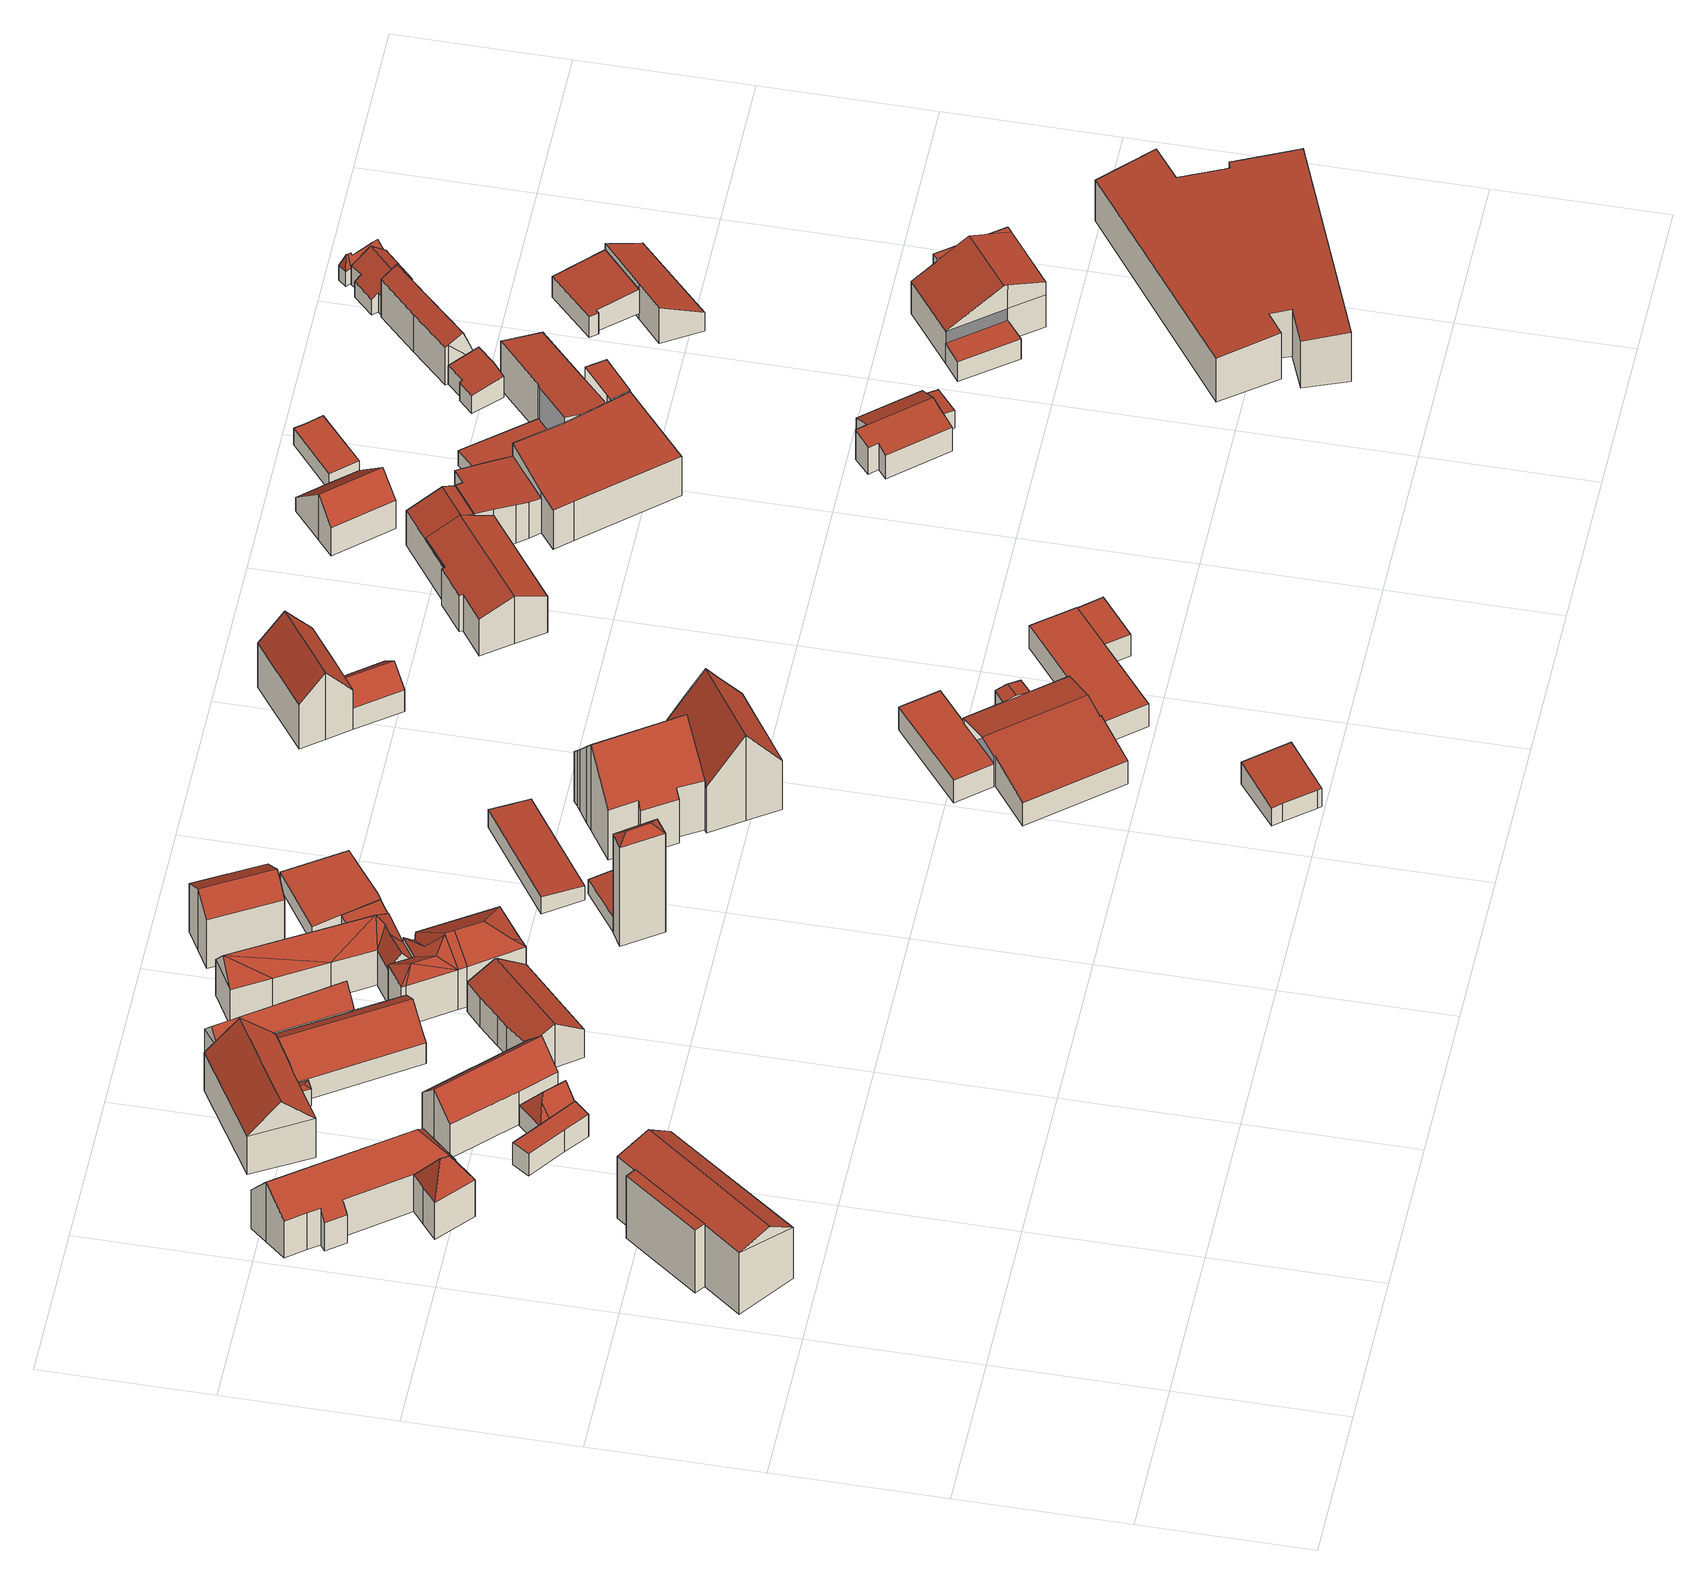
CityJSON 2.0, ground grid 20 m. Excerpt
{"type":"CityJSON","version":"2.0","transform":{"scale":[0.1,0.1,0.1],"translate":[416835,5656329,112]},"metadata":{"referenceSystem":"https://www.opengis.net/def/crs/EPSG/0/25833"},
"CityObjects":{
"building1":{"type":"Building","attributes":{"Gemeindeschluessel":14612000,"Geometrietyp2DReferenz":"3000","function":"31001_9998","roofType":"9999"},"children":["building1-1","building1-2"]},
"building1-1":{"type":"BuildingPart","attributes":{"Dachtyp_tdc":"tdcPolyFlatRoof","Dachneigung":3.14,"QualitaetDacherkennung":64,"Geometrietyp2DReferenz":"3000","measuredHeight":9.83,"roofType":"2100"},"parents":["building1"],"geometry":[{"type":"MultiSurface","lod":"2","boundaries":[[[0,1,2,3,4]],[[1,5,6,2]],[[5,7,8,9,6]],[[7,5,1,0]],[[3,2,6,9]]],"semantics":{"surfaces":[{"type":"WallSurface"},{"type":"RoofSurface"},{"type":"GroundSurface"}],"values":[0,0,0,1,2]}}]},
"building1-2":{"type":"BuildingPart","attributes":{"Dachtyp_tdc":"tdcGableRoof","Dachneigung":11.55,"QualitaetDacherkennung":44,"Geometrietyp2DReferenz":"3000","measuredHeight":10.54,"roofType":"3100"},"parents":["building1"],"geometry":[{"type":"MultiSurface","lod":"2","boundaries":[[[10,11,12,13]],[[11,4,3,12]],[[8,14,15,9]],[[14,16,17,15]],[[16,10,13,17]],[[16,18,19,10]],[[8,4,11,19,18,14]],[[14,18,16]],[[10,19,11]],[[13,12,3,9,15,17]]],"semantics":{"surfaces":[{"type":"WallSurface"},{"type":"RoofSurface"},{"type":"GroundSurface"}],"values":[0,0,0,0,0,1,1,0,0,2]}}]},
"building2":{"type":"Building","attributes":{"Gemeindeschluessel":14612000,"Geometrietyp2DReferenz":"3000","function":"31001_9998","roofType":"9999"},"children":["building2-1","building2-2"]},
"building2-1":{"type":"BuildingPart","attributes":{"Dachtyp_tdc":"tdcFreeFormRoof","Dachneigung":59.84,"QualitaetDacherkennung":27,"Geometrietyp2DReferenz":"3000","measuredHeight":9.29,"roofType":"5000"},"parents":["building2"],"geometry":[{"type":"MultiSurface","lod":"2","boundaries":[[[20,21,22,23]],[[21,24,25,22]],[[24,26,27,25]],[[26,28,29,27]],[[30,31,32,33]],[[31,20,23,32]],[[28,26,24,34]],[[24,21,35,34]],[[21,20,31,30,35]],[[30,28,34,35]],[[23,22,25,27,29,33,32]]],"semantics":{"surfaces":[{"type":"WallSurface"},{"type":"RoofSurface"},{"type":"GroundSurface"}],"values":[0,0,0,0,0,0,1,1,1,1,2]}}]},
"building2-2":{"type":"BuildingPart","attributes":{"Dachtyp_tdc":"tdcHipAndGableRoof","Dachneigung":51.79,"QualitaetDacherkennung":74,"Geometrietyp2DReferenz":"3000","measuredHeight":9.38,"roofType":"5000"},"parents":["building2"],"geometry":[{"type":"MultiSurface","lod":"2","boundaries":[[[36,37,38,39]],[[37,40,41,38]],[[40,42,43,41]],[[42,44,45,43]],[[44,46,47,45]],[[46,48,49,47]],[[48,50,51,49]],[[50,52,32,51]],[[52,53,30,33,32]],[[54,55,56,29,28]],[[55,36,39,56]],[[53,52,50,57]],[[50,48,46,57]],[[46,44,42,40,37,36,55,54,53,57]],[[39,38,41,43,45,47,49,51,32,33,29,56]]],"semantics":{"surfaces":[{"type":"WallSurface"},{"type":"RoofSurface"},{"type":"GroundSurface"}],"values":[0,0,0,0,0,0,0,0,0,0,0,1,1,1,2]}}]},
"building3":{"type":"Building","attributes":{"Dachtyp_tdc":"tdcPolyFlatRoof","Gemeindeschluessel":14612000,"Dachneigung":0,"QualitaetDacherkennung":42,"Geometrietyp2DReferenz":"3000","measuredHeight":3.41,"function":"31001_9998","roofType":"1000"},"geometry":[{"type":"Solid","lod":"2","boundaries":[[[[58,59,60,61]],[[59,62,63,60]],[[62,64,65,63]],[[64,66,67,65]],[[66,68,69,67]],[[68,70,71,69]],[[70,58,61,71]],[[70,68,66,64,62,59,58]],[[61,60,63,65,67,69,71]]]],"semantics":{"surfaces":[{"type":"WallSurface"},{"type":"RoofSurface"},{"type":"GroundSurface"}],"values":[[0,0,0,0,0,0,0,1,2]]}}]},
"building4":{"type":"Building","attributes":{"Dachtyp_tdc":"tdcFreeFormRoof","Gemeindeschluessel":14612000,"Dachneigung":54.43,"QualitaetDacherkennung":16,"Geometrietyp2DReferenz":"3000","measuredHeight":5.57,"function":"31001_9998","roofType":"5000"},"geometry":[{"type":"Solid","lod":"2","boundaries":[[[[72,73,63,65]],[[73,74,75,63]],[[74,76,77,75]],[[76,78,67,77]],[[78,72,65,67]],[[79,78,76]],[[80,79,76,74]],[[81,80,74,73]],[[81,73,72]],[[79,80,81,72,78]],[[65,63,75,77,67]]]],"semantics":{"surfaces":[{"type":"WallSurface"},{"type":"RoofSurface"},{"type":"GroundSurface"}],"values":[[0,0,0,0,0,0,1,1,1,1,2]]}}]},
"building5":{"type":"Building","attributes":{"Dachtyp_tdc":"tdcGableRoof","Gemeindeschluessel":14612000,"Dachneigung":47.95,"QualitaetDacherkennung":57,"Geometrietyp2DReferenz":"3000","measuredHeight":8.41,"function":"31001_9998","roofType":"3100"},"geometry":[{"type":"Solid","lod":"2","boundaries":[[[[82,83,84,85]],[[83,86,87,84]],[[88,89,90,91,86]],[[86,83,82,88]],[[87,92,93,94,95,85,84]],[[89,88,95,94]],[[88,82,85,95]],[[86,91,92,87]],[[91,90,93,92]],[[90,89,94,93]]]],"semantics":{"surfaces":[{"type":"WallSurface"},{"type":"RoofSurface"},{"type":"GroundSurface"}],"values":[[0,0,1,1,2,0,0,0,0,0]]}}]},
"building6":{"type":"Building","attributes":{"Dachtyp_tdc":"tdcFreeFormRoof","Gemeindeschluessel":14612000,"Dachneigung":44.85,"QualitaetDacherkennung":66,"Geometrietyp2DReferenz":"3000","measuredHeight":9.89,"function":"31001_9998","roofType":"5000"},"geometry":[{"type":"Solid","lod":"2","boundaries":[[[[96,97,98,99]],[[97,100,101,98]],[[100,102,103,101]],[[102,104,105,103]],[[104,106,107,105]],[[106,108,109,107]],[[108,96,99,109]],[[110,111,97,96]],[[102,100,111,110,108,106,104]],[[96,108,110]],[[100,97,111]],[[99,98,101,103,105,107,109]]]],"semantics":{"surfaces":[{"type":"WallSurface"},{"type":"RoofSurface"},{"type":"GroundSurface"}],"values":[[0,0,0,0,0,0,0,1,1,0,0,2]]}}]},
"building7":{"type":"Building","attributes":{"Dachtyp_tdc":"tdcFreeFormRoof","Gemeindeschluessel":14612000,"Dachneigung":13.18,"QualitaetDacherkennung":38,"Geometrietyp2DReferenz":"3000","measuredHeight":2.87,"function":"31001_9998","roofType":"5000"},"geometry":[{"type":"Solid","lod":"2","boundaries":[[[[112,113,107,114]],[[113,115,105,107]],[[115,116,117,105]],[[116,112,114,117]],[[118,119,116,115]],[[118,115,113]],[[119,118,113,112]],[[119,112,116]],[[114,107,105,117]]]],"semantics":{"surfaces":[{"type":"WallSurface"},{"type":"RoofSurface"},{"type":"GroundSurface"}],"values":[[0,0,0,0,1,1,1,1,2]]}}]},
"building8":{"type":"Building","attributes":{"Dachtyp_tdc":"tdcFreeFormRoof","Gemeindeschluessel":14612000,"Dachneigung":37.21,"QualitaetDacherkennung":74,"Geometrietyp2DReferenz":"3000","measuredHeight":6.18,"function":"31001_9998","roofType":"5000"},"geometry":[{"type":"Solid","lod":"2","boundaries":[[[[120,121,122,123]],[[121,124,125,122]],[[124,126,127,125]],[[126,128,129,127]],[[128,130,131,129]],[[130,132,133,131]],[[132,134,135,133]],[[134,136,137,135]],[[136,138,139,137]],[[138,140,141,139]],[[140,120,123,141]],[[136,142,143,120,140,138]],[[142,134,132,130,128,126,124,121,143]],[[136,134,142]],[[121,120,143]],[[123,122,125,127,129,131,133,135,137,139,141]]]],"semantics":{"surfaces":[{"type":"WallSurface"},{"type":"RoofSurface"},{"type":"GroundSurface"}],"values":[[0,0,0,0,0,0,0,0,0,0,0,1,1,0,0,2]]}}]},
"building9":{"type":"Building","attributes":{"Dachtyp_tdc":"tdcGableRoof","Gemeindeschluessel":14612000,"Dachneigung":36.31,"QualitaetDacherkennung":74,"Geometrietyp2DReferenz":"3000","measuredHeight":6.82,"function":"31001_9998","roofType":"3100"},"geometry":[{"type":"Solid","lod":"2","boundaries":[[[[144,145,146,147]],[[145,148,149,146]],[[148,150,151,149]],[[150,152,153,151]],[[152,154,155,153]],[[154,156,157,155]],[[156,158,159,157]],[[158,160,161,159]],[[160,144,147,161]],[[156,154,152,150]],[[150,148,145,144,160,158,156]],[[147,146,149,151,153,155,157,159,161]]]],"semantics":{"surfaces":[{"type":"WallSurface"},{"type":"RoofSurface"},{"type":"GroundSurface"}],"values":[[0,0,0,0,0,0,0,0,0,1,1,2]]}}]},
"building10":{"type":"Building","attributes":{"Dachtyp_tdc":"tdcFreeFormRoof","Gemeindeschluessel":14612000,"Dachneigung":53.07,"QualitaetDacherkennung":73,"Geometrietyp2DReferenz":"3000","measuredHeight":6.88,"function":"31001_9998","roofType":"5000"},"geometry":[{"type":"Solid","lod":"2","boundaries":[[[[162,163,164,165]],[[163,166,167,164]],[[166,168,169,167]],[[170,163,162,171,172,173]],[[166,170,173,168]],[[172,168,173]],[[166,163,170]],[[169,174,175,165,164,167]],[[168,172,174,169]],[[172,171,175,174]],[[171,162,165,175]]]],"semantics":{"surfaces":[{"type":"WallSurface"},{"type":"RoofSurface"},{"type":"GroundSurface"}],"values":[[0,0,0,1,1,0,0,2,0,0,0]]}}]},
"building11":{"type":"Building","attributes":{"Dachtyp_tdc":"tdcFreeFormRoof","Gemeindeschluessel":14612000,"Dachneigung":35.07,"QualitaetDacherkennung":35,"Geometrietyp2DReferenz":"3000","measuredHeight":8.57,"function":"31001_9998","roofType":"5000"},"geometry":[{"type":"Solid","lod":"2","boundaries":[[[[176,177,178,179]],[[177,180,181,178]],[[180,182,183,181]],[[184,185,186,187]],[[185,188,189,186]],[[188,190,191,189]],[[190,192,193,191]],[[192,194,195,193]],[[194,196,197,195]],[[196,198,199,197]],[[198,176,179,199]],[[200,201,202]],[[200,194,201]],[[203,194,200]],[[203,196,194]],[[196,203,198]],[[204,205,201,194,192]],[[206,207,204,192,190]],[[206,190,188]],[[207,206,188,185]],[[205,204,207,185,184]],[[208,202,201,205,184,182]],[[208,182,180]],[[200,202,208,180,177]],[[203,200,177,176]],[[203,176,198]],[[179,178,181,183,187,186,189,191,193,195,197,199]],[[182,184,187,183]]]],"semantics":{"surfaces":[{"type":"WallSurface"},{"type":"RoofSurface"},{"type":"GroundSurface"}],"values":[[0,0,0,0,0,0,0,0,0,0,0,1,1,1,1,1,1,1,1,1,1,1,1,1,1,1,2,0]]}}]},
"building12":{"type":"Building","attributes":{"Dachtyp_tdc":"tdcFreeFormRoof","Gemeindeschluessel":14612000,"Dachneigung":51.45,"QualitaetDacherkennung":63,"Geometrietyp2DReferenz":"3000","measuredHeight":8.52,"function":"31001_9998","roofType":"5000"},"geometry":[{"type":"Solid","lod":"2","boundaries":[[[[209,210,211]],[[210,209,212]],[[213,214,212,209,215]],[[213,215,216]],[[214,213,216,217]],[[210,212,214,217,218]],[[219,220,221,222,223,224,225,226,227,228]],[[217,216,220,219]],[[216,215,221,220]],[[215,209,222,221]],[[209,211,223,222]],[[211,229,224,223]],[[229,230,225,224]],[[230,231,226,225]],[[231,232,227,226]],[[232,218,228,227]],[[218,217,219,228]],[[233,232,231]],[[210,232,233]],[[232,210,218]],[[233,231,230]],[[229,233,230]],[[211,233,229]],[[211,210,233]]]],"semantics":{"surfaces":[{"type":"RoofSurface"},{"type":"WallSurface"},{"type":"GroundSurface"}],"values":[[0,0,0,1,0,0,2,1,1,1,1,1,1,1,1,1,1,0,0,0,1,0,0,0]]}}]},
"building13":{"type":"Building","attributes":{"Dachtyp_tdc":"tdcFreeFormRoof","Gemeindeschluessel":14612000,"Dachneigung":40.39,"QualitaetDacherkennung":4,"Geometrietyp2DReferenz":"3000","measuredHeight":16.35,"function":"31001_9998","roofType":"5000"},"geometry":[{"type":"Solid","lod":"2","boundaries":[[[[234,235,236,237]],[[235,238,239,236]],[[238,240,241,239]],[[240,234,237,241]],[[242,240,238]],[[243,242,238,235]],[[243,235,234]],[[242,243,234,240]],[[237,236,239,241]]]],"semantics":{"surfaces":[{"type":"WallSurface"},{"type":"RoofSurface"},{"type":"GroundSurface"}],"values":[[0,0,0,0,1,1,1,1,2]]}}]},
"building14":{"type":"Building","attributes":{"Dachtyp_tdc":"tdcGableRoof","Gemeindeschluessel":14612000,"Dachneigung":35.34,"QualitaetDacherkennung":56,"Geometrietyp2DReferenz":"3000","measuredHeight":9.58,"function":"31001_9998","roofType":"3100"},"geometry":[{"type":"Solid","lod":"2","boundaries":[[[[244,245,246,247]],[[245,248,249,246]],[[248,250,251,249]],[[250,252,253,251]],[[252,254,255,253]],[[254,256,257,255]],[[256,244,247,257]],[[252,250,248,245]],[[245,244,256,254,252]],[[247,246,249,251,253,255,257]]]],"semantics":{"surfaces":[{"type":"WallSurface"},{"type":"RoofSurface"},{"type":"GroundSurface"}],"values":[[0,0,0,0,0,0,0,1,1,2]]}}]},
"building15":{"type":"Building","attributes":{"Dachtyp_tdc":"tdcPolyFlatRoof","Gemeindeschluessel":14612000,"Dachneigung":4.28,"QualitaetDacherkennung":55,"Geometrietyp2DReferenz":"3000","measuredHeight":2.58,"function":"31001_9998","roofType":"2100"},"geometry":[{"type":"Solid","lod":"2","boundaries":[[[[258,259,260,261]],[[259,262,263,260]],[[262,264,265,263]],[[264,258,261,265]],[[264,262,259,258]],[[261,260,263,265]]]],"semantics":{"surfaces":[{"type":"WallSurface"},{"type":"RoofSurface"},{"type":"GroundSurface"}],"values":[[0,0,0,0,1,2]]}}]},
"building16":{"type":"Building","attributes":{"Gemeindeschluessel":14612000,"Geometrietyp2DReferenz":"3000","function":"31001_9998","roofType":"9999"},"children":["building16-1","building16-2"]},
"building16-1":{"type":"BuildingPart","attributes":{"Dachtyp_tdc":"tdcPolyFlatRoof","Dachneigung":0,"QualitaetDacherkennung":51,"Geometrietyp2DReferenz":"3000","measuredHeight":2.53,"roofType":"1000"},"parents":["building16"],"geometry":[{"type":"MultiSurface","lod":"2","boundaries":[[[266,267,268,269]],[[267,270,271,268]],[[270,272,273,274,271]],[[275,276,277,278,279]],[[276,266,269,277]],[[276,275,272,270,267,266]],[[269,268,271,274,278,277]]],"semantics":{"surfaces":[{"type":"WallSurface"},{"type":"RoofSurface"},{"type":"GroundSurface"}],"values":[0,0,0,0,0,1,2]}}]},
"building16-2":{"type":"BuildingPart","attributes":{"Dachtyp_tdc":"tdcPolyFlatRoof","Dachneigung":0,"QualitaetDacherkennung":53,"Geometrietyp2DReferenz":"3000","measuredHeight":2.45,"roofType":"1000"},"parents":["building16"],"geometry":[{"type":"MultiSurface","lod":"2","boundaries":[[[273,280,281,274]],[[280,282,283,281]],[[282,284,285,283]],[[284,279,278,285]],[[284,282,280,273,279]],[[278,274,281,283,285]]],"semantics":{"surfaces":[{"type":"WallSurface"},{"type":"RoofSurface"},{"type":"GroundSurface"}],"values":[0,0,0,0,1,2]}}]},
"building17":{"type":"Building","attributes":{"Dachtyp_tdc":"tdcPolyFlatRoof","Gemeindeschluessel":14612000,"Dachneigung":5.69,"QualitaetDacherkennung":77,"Geometrietyp2DReferenz":"3000","measuredHeight":2.73,"function":"31001_9998","roofType":"2100"},"geometry":[{"type":"Solid","lod":"2","boundaries":[[[[286,287,288,289]],[[287,290,291,288]],[[290,292,293,291]],[[292,286,289,293]],[[292,290,287,286]],[[289,288,291,293]]]],"semantics":{"surfaces":[{"type":"WallSurface"},{"type":"RoofSurface"},{"type":"GroundSurface"}],"values":[[0,0,0,0,1,2]]}}]},
"building18":{"type":"Building","attributes":{"Dachtyp_tdc":"tdcPolyFlatRoof","Gemeindeschluessel":14612000,"Dachneigung":4.61,"QualitaetDacherkennung":72,"Geometrietyp2DReferenz":"3000","measuredHeight":3.38,"function":"31001_9998","roofType":"2100"},"geometry":[{"type":"Solid","lod":"2","boundaries":[[[[294,295,296,297]],[[295,298,299,296]],[[298,300,301,299]],[[300,302,303,301]],[[302,304,305,303]],[[304,294,297,305]],[[304,302,300,298,295,294]],[[297,296,299,301,303,305]]]],"semantics":{"surfaces":[{"type":"WallSurface"},{"type":"RoofSurface"},{"type":"GroundSurface"}],"values":[[0,0,0,0,0,0,1,2]]}}]},
"building19":{"type":"Building","attributes":{"name":"Alte Feuerwache Loschwitz","Gemeindeschluessel":14612000,"Geometrietyp2DReferenz":"3000","function":"31001_2090","roofType":"9999"},"children":["building19-1","building19-2"]},
"building19-1":{"type":"BuildingPart","attributes":{"Dachtyp_tdc":"tdcGableRoof","Dachneigung":53.47,"QualitaetDacherkennung":54,"Geometrietyp2DReferenz":"3000","measuredHeight":13.36,"roofType":"3100"},"parents":["building19"],"geometry":[{"type":"MultiSurface","lod":"2","boundaries":[[[306,307,308,309]],[[307,310,311,308]],[[310,312,313,311]],[[312,314,315,313]],[[314,316,317,315]],[[316,318,319,317]],[[318,320,321,319]],[[320,322,323,324,321]],[[320,318,316,314,312]],[[312,310,307,306,325,326,322,320]],[[308,311,313,315,317,319,321,324,327,309]]],"semantics":{"surfaces":[{"type":"WallSurface"},{"type":"RoofSurface"},{"type":"GroundSurface"}],"values":[0,0,0,0,0,0,0,0,1,1,2]}}]},
"building19-2":{"type":"BuildingPart","attributes":{"Dachtyp_tdc":"tdcGableRoof","Dachneigung":50.9,"QualitaetDacherkennung":62,"Geometrietyp2DReferenz":"3000","measuredHeight":13.41,"roofType":"3100"},"parents":["building19"],"geometry":[{"type":"MultiSurface","lod":"2","boundaries":[[[328,329,330,331]],[[329,332,306,309,330]],[[323,333,334,324]],[[333,335,336,334]],[[335,337,338,336]],[[337,339,340,338]],[[339,341,342,340]],[[341,343,344,342]],[[343,345,346,344]],[[345,347,348,346]],[[347,349,350,348]],[[349,328,331,350]],[[345,343,341,339,337,335,333,323,326,351]],[[351,332,329,328,349,347,345]],[[331,330,309,327,324,334,336,338,340,342,344,346,348,350]]],"semantics":{"surfaces":[{"type":"WallSurface"},{"type":"RoofSurface"},{"type":"GroundSurface"}],"values":[0,0,0,0,0,0,0,0,0,0,0,0,1,1,2]}}]},
"building20":{"type":"Building","attributes":{"Gemeindeschluessel":14612000,"Geometrietyp2DReferenz":"3000","function":"31001_9998","roofType":"9999"},"children":["building20-1","building20-2","building20-3","building20-4","building20-5"]},
"building20-1":{"type":"BuildingPart","attributes":{"Dachtyp_tdc":"tdcGableRoof","Dachneigung":10.47,"QualitaetDacherkennung":70,"Geometrietyp2DReferenz":"3000","measuredHeight":4.5,"roofType":"3100"},"parents":["building20"],"geometry":[{"type":"MultiSurface","lod":"2","boundaries":[[[352,353,354,355]],[[353,356,357,354]],[[356,358,359,357]],[[356,353,360]],[[352,358,361]],[[353,352,361,360]],[[358,356,360,361]],[[355,354,357,359]]],"semantics":{"surfaces":[{"type":"WallSurface"},{"type":"RoofSurface"},{"type":"GroundSurface"}],"values":[0,0,0,0,0,1,1,2]}}]},
"building20-2":{"type":"BuildingPart","attributes":{"Dachtyp_tdc":"tdcPolyFlatRoof","Dachneigung":0,"QualitaetDacherkennung":49,"Geometrietyp2DReferenz":"3000","measuredHeight":3.49,"roofType":"1000"},"parents":["building20"],"geometry":[{"type":"MultiSurface","lod":"2","boundaries":[[[362,363,364,365,366]],[[363,367,368,364]],[[367,369,370,368]],[[371,372,373,374]],[[372,375,376,373]],[[375,377,378,379,376]],[[377,375,372,371,380,369,367,363,362]],[[365,364,368,370,381,374,373,376,379]]],"semantics":{"surfaces":[{"type":"WallSurface"},{"type":"RoofSurface"},{"type":"GroundSurface"}],"values":[0,0,0,0,0,0,1,2]}}]},
"building20-3":{"type":"BuildingPart","attributes":{"Dachtyp_tdc":"tdcGableRoof","Dachneigung":10.06,"QualitaetDacherkennung":64,"Geometrietyp2DReferenz":"3000","measuredHeight":5.19,"roofType":"3100"},"parents":["building20"],"geometry":[{"type":"MultiSurface","lod":"2","boundaries":[[[382,383,384,385]],[[383,386,387,384]],[[386,388,389,390,387]],[[391,392,393,394,395]],[[392,396,352,355,393]],[[397,398,374,359,358]],[[398,371,374]],[[399,400,368,370,369]],[[400,382,385,368]],[[401,398,397,396,392,391,402]],[[402,388,386,383,382,400,399,401]],[[385,384,387,390,403,394,393,355,359,374,381,370,368]]],"semantics":{"surfaces":[{"type":"WallSurface"},{"type":"RoofSurface"},{"type":"GroundSurface"}],"values":[0,0,0,0,0,0,0,0,0,1,1,2]}}]},
"building20-4":{"type":"BuildingPart","attributes":{"Dachtyp_tdc":"tdcPolyFlatRoof","Dachneigung":0,"QualitaetDacherkennung":76,"Geometrietyp2DReferenz":"3000","measuredHeight":3.5,"roofType":"1000"},"parents":["building20"],"geometry":[{"type":"MultiSurface","lod":"2","boundaries":[[[404,405,393,406]],[[405,395,394,393]],[[389,407,408,390]],[[407,409,410,408]],[[409,404,406,410]],[[409,407,389,411,395,405,404]],[[406,393,394,403,390,408,410]]],"semantics":{"surfaces":[{"type":"WallSurface"},{"type":"RoofSurface"},{"type":"GroundSurface"}],"values":[0,0,0,0,0,1,2]}}]},
"building20-5":{"type":"BuildingPart","attributes":{"Dachtyp_tdc":"tdcPolyFlatRoof","Dachneigung":0,"QualitaetDacherkennung":66,"Geometrietyp2DReferenz":"3000","measuredHeight":3.36,"roofType":"1000"},"parents":["building20"],"geometry":[{"type":"MultiSurface","lod":"2","boundaries":[[[378,412,413,379]],[[412,414,415,413]],[[414,366,365,415]],[[366,414,412,378]],[[379,413,415,365]]],"semantics":{"surfaces":[{"type":"WallSurface"},{"type":"RoofSurface"},{"type":"GroundSurface"}],"values":[0,0,0,1,2]}}]},
"building21":{"type":"Building","attributes":{"Gemeindeschluessel":14612000,"Geometrietyp2DReferenz":"3000","function":"31001_9998","roofType":"9999"},"children":["building21-1","building21-2"]},
"building21-1":{"type":"BuildingPart","attributes":{"Dachtyp_tdc":"tdcGableRoof","Dachneigung":51.51,"QualitaetDacherkennung":64,"Geometrietyp2DReferenz":"3000","measuredHeight":10.35,"roofType":"3100"},"parents":["building21"],"geometry":[{"type":"MultiSurface","lod":"2","boundaries":[[[416,417,418,419,420]],[[417,421,422,418]],[[421,423,424,422]],[[423,425,426,424]],[[425,427,428,426]],[[427,429,430,428]],[[429,431,432,430]],[[431,433,432]],[[427,425,423,421,417]],[[417,416,431,429,427]],[[419,418,422,424,426,428,430,432]]],"semantics":{"surfaces":[{"type":"WallSurface"},{"type":"RoofSurface"},{"type":"GroundSurface"}],"values":[0,0,0,0,0,0,0,0,1,1,2]}}]},
"building21-2":{"type":"BuildingPart","attributes":{"Dachtyp_tdc":"tdcGableRoof","Dachneigung":43.66,"QualitaetDacherkennung":71,"Geometrietyp2DReferenz":"3000","measuredHeight":5.63,"roofType":"3100"},"parents":["building21"],"geometry":[{"type":"MultiSurface","lod":"2","boundaries":[[[433,434,435,432]],[[434,436,437,435]],[[436,420,419,437]],[[433,438,439,434]],[[436,439,438,420]],[[434,439,436]],[[435,437,419,432]]],"semantics":{"surfaces":[{"type":"WallSurface"},{"type":"RoofSurface"},{"type":"GroundSurface"}],"values":[0,0,0,1,1,0,2]}}]},
"building22":{"type":"Building","attributes":{"Gemeindeschluessel":14612000,"Geometrietyp2DReferenz":"3000","function":"31001_9998","roofType":"9999"},"children":["building22-1","building22-2"]},
"building22-1":{"type":"BuildingPart","attributes":{"Dachtyp_tdc":"tdcGableRoof","Dachneigung":25.78,"QualitaetDacherkennung":68,"Geometrietyp2DReferenz":"3000","measuredHeight":7.38,"roofType":"3100"},"parents":["building22"],"geometry":[{"type":"MultiSurface","lod":"2","boundaries":[[[440,441,442,443]],[[441,444,445,442]],[[444,446,447,445]],[[446,448,449,450,447]],[[451,440,443,452]],[[453,448,446,444]],[[444,441,440,451,454,455,453]],[[443,442,445,447,450,456,457,458,452]]],"semantics":{"surfaces":[{"type":"WallSurface"},{"type":"RoofSurface"},{"type":"GroundSurface"}],"values":[0,0,0,0,0,1,1,2]}}]},
"building22-2":{"type":"BuildingPart","attributes":{"Dachtyp_tdc":"tdcGableRoof","Dachneigung":21.92,"QualitaetDacherkennung":65,"Geometrietyp2DReferenz":"3000","measuredHeight":7.38,"roofType":"3100"},"parents":["building22"],"geometry":[{"type":"MultiSurface","lod":"2","boundaries":[[[459,460,461,462]],[[460,463,443,461]],[[463,464,451,452,443]],[[449,465,466,450]],[[465,467,468,466]],[[467,469,470,468]],[[469,471,472,470]],[[471,473,474,472]],[[473,459,462,474]],[[469,467,465,449,453,455]],[[455,475,464,463,460,459,473,471,469]],[[462,461,443,452,458,457,456,450,466,468,470,472,474]]],"semantics":{"surfaces":[{"type":"WallSurface"},{"type":"RoofSurface"},{"type":"GroundSurface"}],"values":[0,0,0,0,0,0,0,0,0,1,1,2]}}]},
"building23":{"type":"Building","attributes":{"Dachtyp_tdc":"tdcPolyFlatRoof","Gemeindeschluessel":14612000,"Dachneigung":9.91,"QualitaetDacherkennung":67,"Geometrietyp2DReferenz":"3000","measuredHeight":6.72,"function":"31001_9998","roofType":"2100"},"geometry":[{"type":"Solid","lod":"2","boundaries":[[[[476,477,478,479]],[[477,480,481,478]],[[480,482,483,481]],[[482,484,485,483]],[[484,486,487,485]],[[486,488,489,487]],[[488,490,491,489]],[[490,492,493,491]],[[492,494,495,493]],[[494,476,479,495]],[[494,492,490,488,486,484,482,480,477,476]],[[479,478,481,483,485,487,489,491,493,495]]]],"semantics":{"surfaces":[{"type":"WallSurface"},{"type":"RoofSurface"},{"type":"GroundSurface"}],"values":[[0,0,0,0,0,0,0,0,0,0,1,2]]}}]},
"building24":{"type":"Building","attributes":{"Dachtyp_tdc":"tdcFreeFormRoof","Gemeindeschluessel":14612000,"Dachneigung":45.28,"QualitaetDacherkennung":67,"Geometrietyp2DReferenz":"3000","measuredHeight":7.16,"function":"31001_9998","roofType":"5000"},"geometry":[{"type":"Solid","lod":"2","boundaries":[[[[496,497,498,499]],[[497,500,501,498]],[[500,502,503,501]],[[502,504,505,503]],[[504,506,507,505]],[[506,508,509,507]],[[508,496,499,509]],[[508,510,511,496]],[[506,504,502,500,497,511,510]],[[508,506,510]],[[497,496,511]],[[499,498,501,503,505,507,509]]]],"semantics":{"surfaces":[{"type":"WallSurface"},{"type":"RoofSurface"},{"type":"GroundSurface"}],"values":[[0,0,0,0,0,0,0,1,1,0,0,2]]}}]},
"building25":{"type":"Building","attributes":{"Dachtyp_tdc":"tdcPolyFlatRoof","Gemeindeschluessel":14612000,"Dachneigung":7.04,"QualitaetDacherkennung":84,"Geometrietyp2DReferenz":"3000","measuredHeight":7.32,"function":"31001_9998","roofType":"2100"},"geometry":[{"type":"Solid","lod":"2","boundaries":[[[[512,513,514,515]],[[513,516,517,514]],[[516,518,519,517]],[[518,520,521,519]],[[520,522,523,521]],[[522,524,525,523]],[[524,512,515,525]],[[524,522,520,518,516,513,512]],[[515,514,517,519,521,523,525]]]],"semantics":{"surfaces":[{"type":"WallSurface"},{"type":"RoofSurface"},{"type":"GroundSurface"}],"values":[[0,0,0,0,0,0,0,1,2]]}}]},
"building26":{"type":"Building","attributes":{"Dachtyp_tdc":"tdcGableRoof","Gemeindeschluessel":14612000,"Dachneigung":12.66,"QualitaetDacherkennung":64,"Geometrietyp2DReferenz":"3000","measuredHeight":4.67,"function":"31001_9998","roofType":"3100"},"geometry":[{"type":"Solid","lod":"2","boundaries":[[[[526,527,528,529]],[[527,530,531,528]],[[530,532,533,531]],[[532,534,535,533]],[[534,536,537,535]],[[536,538,539,537]],[[538,540,541,539]],[[540,542,543,541]],[[542,544,545,543]],[[544,546,547,545]],[[546,526,529,547]],[[542,540,538,536,534,532]],[[532,530,527,526,546,544,542]],[[529,528,531,533,535,537,539,541,543,545,547]]]],"semantics":{"surfaces":[{"type":"WallSurface"},{"type":"RoofSurface"},{"type":"GroundSurface"}],"values":[[0,0,0,0,0,0,0,0,0,0,0,1,1,2]]}}]},
"building27":{"type":"Building","attributes":{"Dachtyp_tdc":"tdcPolyFlatRoof","Gemeindeschluessel":14612000,"Dachneigung":0,"QualitaetDacherkennung":59,"Geometrietyp2DReferenz":"3000","measuredHeight":2.63,"function":"31001_9998","roofType":"1000"},"geometry":[{"type":"Solid","lod":"2","boundaries":[[[[548,549,550,551]],[[549,552,553,550]],[[552,554,555,553]],[[554,556,557,555]],[[556,548,551,557]],[[556,554,552,549,548]],[[551,550,553,555,557]]]],"semantics":{"surfaces":[{"type":"WallSurface"},{"type":"RoofSurface"},{"type":"GroundSurface"}],"values":[[0,0,0,0,0,1,2]]}}]},
"building28":{"type":"Building","attributes":{"Dachtyp_tdc":"tdcPolyFlatRoof","Gemeindeschluessel":14612000,"Dachneigung":9.83,"QualitaetDacherkennung":60,"Geometrietyp2DReferenz":"3000","measuredHeight":3.09,"function":"31001_9998","roofType":"2100"},"geometry":[{"type":"Solid","lod":"2","boundaries":[[[[558,559,560,541]],[[559,561,562,560]],[[561,563,545,562]],[[563,558,541,545]],[[563,561,559,558]],[[541,560,562,545]]]],"semantics":{"surfaces":[{"type":"WallSurface"},{"type":"RoofSurface"},{"type":"GroundSurface"}],"values":[[0,0,0,0,1,2]]}}]},
"building29":{"type":"Building","attributes":{"Gemeindeschluessel":14612000,"Geometrietyp2DReferenz":"3000","function":"31001_9998","roofType":"9999"},"children":["building29-1","building29-2","building29-3"]},
"building29-1":{"type":"BuildingPart","attributes":{"Dachtyp_tdc":"tdcPolyFlatRoof","Dachneigung":3.25,"QualitaetDacherkennung":66,"Geometrietyp2DReferenz":"3000","measuredHeight":2.47,"roofType":"2100"},"parents":["building29"],"geometry":[{"type":"MultiSurface","lod":"2","boundaries":[[[564,565,566,567]],[[565,568,569,566]],[[568,570,571,569]],[[570,572,573,571]],[[572,570,568,565,564]],[[567,566,569,571,573]]],"semantics":{"surfaces":[{"type":"WallSurface"},{"type":"RoofSurface"},{"type":"GroundSurface"}],"values":[0,0,0,0,1,2]}}]},
"building29-2":{"type":"BuildingPart","attributes":{"Dachtyp_tdc":"tdcPolyFlatRoof","Dachneigung":7.07,"QualitaetDacherkennung":37,"Geometrietyp2DReferenz":"3000","measuredHeight":7.63,"roofType":"2100"},"parents":["building29"],"geometry":[{"type":"MultiSurface","lod":"2","boundaries":[[[574,575,576,577,578]],[[575,579,580,576]],[[579,581,582,583,580]],[[579,575,574,581]],[[583,577,576,580]]],"semantics":{"surfaces":[{"type":"WallSurface"},{"type":"RoofSurface"},{"type":"GroundSurface"}],"values":[0,0,0,1,2]}}]},
"building29-3":{"type":"BuildingPart","attributes":{"Dachtyp_tdc":"tdcPolyFlatRoof","Dachneigung":18.74,"QualitaetDacherkennung":51,"Geometrietyp2DReferenz":"3000","measuredHeight":7.64,"roofType":"2100"},"parents":["building29"],"geometry":[{"type":"MultiSurface","lod":"2","boundaries":[[[584,585,586,573,572]],[[585,587,588,586]],[[587,589,590,588]],[[589,578,577,590]],[[582,591,564,567,583]],[[582,578,589,587,585,584,591]],[[567,573,586,588,590,577,583]]],"semantics":{"surfaces":[{"type":"WallSurface"},{"type":"RoofSurface"},{"type":"GroundSurface"}],"values":[0,0,0,0,0,1,2]}}]},
"building30":{"type":"Building","attributes":{"Dachtyp_tdc":"tdcPolyFlatRoof","Gemeindeschluessel":14612000,"Dachneigung":6.88,"QualitaetDacherkennung":71,"Geometrietyp2DReferenz":"3000","measuredHeight":3.4,"function":"31001_9998","roofType":"2100"},"geometry":[{"type":"Solid","lod":"2","boundaries":[[[[592,593,594,595]],[[593,596,597,594]],[[596,598,599,597]],[[598,600,601,599]],[[600,602,603,601]],[[602,604,605,603]],[[604,592,595,605]],[[604,602,600,598,596,593,592]],[[595,594,597,599,601,603,605]]]],"semantics":{"surfaces":[{"type":"WallSurface"},{"type":"RoofSurface"},{"type":"GroundSurface"}],"values":[[0,0,0,0,0,0,0,1,2]]}}]},
"building31":{"type":"Building","attributes":{"Gemeindeschluessel":14612000,"Geometrietyp2DReferenz":"3000","function":"31001_9998","roofType":"9999"},"children":["building31-1","building31-2","building31-3"]},
"building31-1":{"type":"BuildingPart","attributes":{"Dachtyp_tdc":"tdcPolyFlatRoof","Dachneigung":0,"QualitaetDacherkennung":59,"Geometrietyp2DReferenz":"3000","measuredHeight":3.13,"roofType":"1000"},"parents":["building31"],"geometry":[{"type":"MultiSurface","lod":"2","boundaries":[[[606,607,608,609]],[[610,611,612,613]],[[611,606,609,612]],[[611,610,607,606]],[[609,608,613,612]]],"semantics":{"surfaces":[{"type":"WallSurface"},{"type":"RoofSurface"},{"type":"GroundSurface"}],"values":[0,0,0,1,2]}}]},
"building31-2":{"type":"BuildingPart","attributes":{"Dachtyp_tdc":"tdcGableRoof","Dachneigung":28.73,"QualitaetDacherkennung":43,"Geometrietyp2DReferenz":"3000","measuredHeight":8.81,"roofType":"3100"},"parents":["building31"],"geometry":[{"type":"MultiSurface","lod":"2","boundaries":[[[614,615,616,617]],[[618,619,620,621]],[[619,622,610,613,620]],[[623,614,617,608,607]],[[623,624,625,626,627,614]],[[628,629,625,624,630,631]],[[618,628,631,619]],[[619,631,630,622]],[[622,630,624,623]],[[614,627,615]],[[617,616,621,620,613,608]]],"semantics":{"surfaces":[{"type":"WallSurface"},{"type":"RoofSurface"},{"type":"GroundSurface"}],"values":[0,0,0,0,1,1,0,0,0,0,2]}}]},
"building31-3":{"type":"BuildingPart","attributes":{"Dachtyp_tdc":"tdcPolyFlatRoof","Dachneigung":0,"QualitaetDacherkennung":42,"Geometrietyp2DReferenz":"3000","measuredHeight":7.1,"roofType":"1000"},"parents":["building31"],"geometry":[{"type":"MultiSurface","lod":"2","boundaries":[[[632,633,634,616,615,627]],[[633,635,636,634]],[[635,637,628,618,621,636]],[[637,635,633,632,626,629]],[[616,634,636,621]]],"semantics":{"surfaces":[{"type":"WallSurface"},{"type":"RoofSurface"},{"type":"GroundSurface"}],"values":[0,0,0,1,2]}}]},
"building32":{"type":"Building","attributes":{"Dachtyp_tdc":"tdcPolyFlatRoof","Gemeindeschluessel":14612000,"Dachneigung":3.13,"QualitaetDacherkennung":55,"Geometrietyp2DReferenz":"3000","measuredHeight":7.62,"function":"31001_9998","roofType":"2100"},"geometry":[{"type":"Solid","lod":"2","boundaries":[[[[638,639,640,641]],[[639,642,643,640]],[[642,644,645,643]],[[644,646,647,645]],[[646,648,649,647]],[[648,650,651,649]],[[650,652,653,651]],[[652,654,655,653]],[[654,656,657,655]],[[656,658,659,657]],[[658,660,661,659]],[[660,638,641,661]],[[660,658,656,654,652,650,648,646,644,642,639,638]],[[641,640,643,645,647,649,651,653,655,657,659,661]]]],"semantics":{"surfaces":[{"type":"WallSurface"},{"type":"RoofSurface"},{"type":"GroundSurface"}],"values":[[0,0,0,0,0,0,0,0,0,0,0,0,1,2]]}}]},
"building33":{"type":"Building","attributes":{"Dachtyp_tdc":"tdcFreeFormRoof","Gemeindeschluessel":14612000,"Dachneigung":69.82,"QualitaetDacherkennung":23,"Geometrietyp2DReferenz":"3000","measuredHeight":6.83,"function":"31001_9998","roofType":"5000"},"geometry":[{"type":"Solid","lod":"2","boundaries":[[[[662,663,664,601]],[[663,665,666,664]],[[665,667,668,666]],[[667,669,670,668]],[[669,671,672,670]],[[671,673,603,672]],[[673,662,601,603]],[[671,669,674,675,673]],[[674,667,665,663,662,675]],[[662,673,675]],[[669,667,674]],[[601,664,666,668,670,672,603]]]],"semantics":{"surfaces":[{"type":"WallSurface"},{"type":"RoofSurface"},{"type":"GroundSurface"}],"values":[[0,0,0,0,0,0,0,1,1,0,0,2]]}}]},
"building34":{"type":"Building","attributes":{"Dachtyp_tdc":"tdcPolyFlatRoof","Gemeindeschluessel":14612000,"Dachneigung":4.98,"QualitaetDacherkennung":66,"Geometrietyp2DReferenz":"3000","measuredHeight":3.79,"function":"31001_9998","roofType":"2100"},"geometry":[{"type":"Solid","lod":"2","boundaries":[[[[676,677,678,679]],[[677,680,681,678]],[[680,682,683,681]],[[682,684,685,683]],[[684,686,687,685]],[[686,676,679,687]],[[686,684,682,680,677,676]],[[679,678,681,683,685,687]]]],"semantics":{"surfaces":[{"type":"WallSurface"},{"type":"RoofSurface"},{"type":"GroundSurface"}],"values":[[0,0,0,0,0,0,1,2]]}}]},
"building35":{"type":"Building","attributes":{"Dachtyp_tdc":"tdcPolyFlatRoof","Gemeindeschluessel":14612000,"Dachneigung":27.93,"QualitaetDacherkennung":63,"Geometrietyp2DReferenz":"3000","measuredHeight":5.51,"function":"31001_9998","roofType":"2100"},"geometry":[{"type":"Solid","lod":"2","boundaries":[[[[688,689,690,691]],[[689,692,693,690]],[[692,694,695,693]],[[694,696,697,695]],[[696,688,691,697]],[[696,694,692,689,688]],[[691,690,693,695,697]]]],"semantics":{"surfaces":[{"type":"WallSurface"},{"type":"RoofSurface"},{"type":"GroundSurface"}],"values":[[0,0,0,0,0,1,2]]}}]},
"building36":{"type":"Building","attributes":{"Dachtyp_tdc":"tdcFreeFormRoof","Gemeindeschluessel":14612000,"Dachneigung":34.37,"QualitaetDacherkennung":70,"Geometrietyp2DReferenz":"3000","measuredHeight":4.59,"function":"31001_9998","roofType":"5000"},"geometry":[{"type":"Solid","lod":"2","boundaries":[[[[698,699,700,701]],[[699,702,703,700]],[[702,704,705,703]],[[704,706,707,705]],[[706,708,709,707]],[[708,710,711,709]],[[710,712,713,711]],[[712,698,701,713]],[[712,710,714,715]],[[714,708,706,704,702,699,698,715]],[[698,712,715]],[[710,708,714]],[[701,700,703,705,707,709,711,713]]]],"semantics":{"surfaces":[{"type":"WallSurface"},{"type":"RoofSurface"},{"type":"GroundSurface"}],"values":[[0,0,0,0,0,0,0,0,1,1,0,0,2]]}}]},
"building37":{"type":"Building","attributes":{"Dachtyp_tdc":"tdcFreeFormRoof","Gemeindeschluessel":14612000,"Dachneigung":71.42,"QualitaetDacherkennung":22,"Geometrietyp2DReferenz":"3000","measuredHeight":4.3,"function":"31001_9998","roofType":"5000"},"geometry":[{"type":"Solid","lod":"2","boundaries":[[[[716,717,718,719]],[[717,720,721,718]],[[720,722,723,721]],[[722,724,725,723]],[[724,726,727,725]],[[726,728,729,727]],[[728,730,731,729]],[[730,716,719,731]],[[732,733,734,735,736,730,728]],[[732,728,726]],[[733,732,726,724]],[[734,733,724,722]],[[735,734,722,720]],[[737,736,735,720,717]],[[737,717,716]],[[736,737,716,730]],[[719,718,721,723,725,727,729,731]]]],"semantics":{"surfaces":[{"type":"WallSurface"},{"type":"RoofSurface"},{"type":"GroundSurface"}],"values":[[0,0,0,0,0,0,0,0,1,1,1,1,1,1,1,1,2]]}}]}
},
"vertices":[
[56,518,99],[45,526,98],[45,526,1],[56,518,1],[56,518,97],[110,614,98],[110,614,1],[120,606,99],[120,606,97],[120,606,1],
[86,427,80],[23,474,97],[23,474,1],[86,427,1],[137,629,97],[137,629,1],[200,583,80],[200,583,1],[174,602,106],[59,447,106],
[114,786,62],[106,778,63],[106,778,6],[114,786,6],[64,814,63],[64,814,6],[84,830,63],[84,830,6],[100,844,63],[100,844,6],[129,804,63],[130,804,62],[130,804,6],[129,804,6],[96,814,99],[104,805,97],
[41,905,50],[25,926,50],[25,926,6],[41,905,6],[33,932,63],[33,932,6],[24,945,63],[24,945,6],[7,967,63],[7,967,6],[26,990,100],[26,990,6],[43,1010,66],[43,1010,6],[164,845,68],[164,845,6],[130,804,64],[129,804,65],[100,844,64],[49,911,64],[49,911,6],[133,846,100],
[180,734,35],[193,754,35],[193,754,1],[180,734,1],[225,730,35],[225,730,1],[236,722,35],[236,722,1],[266,700,35],[266,700,1],[249,682,35],[249,682,1],[222,703,35],[222,703,1],
[236,722,32],[225,730,32],[251,758,32],[251,758,1],[287,723,32],[287,723,1],[266,700,32],[276,712,54],[252,732,57],[243,732,49],
[222,858,62],[321,761,61],[321,761,2],[222,858,2],[306,744,86],[306,744,2],[207,842,86],[188,821,55],[251,758,54],[287,723,54],[287,723,2],[251,758,2],[188,821,2],[207,842,2],
[115,1028,71],[228,1097,70],[228,1097,11],[115,1028,11],[267,1031,75],[267,1031,11],[268,1027,71],[268,1027,11],[228,1004,72],[228,1004,11],[216,998,72],[216,998,11],[154,961,72],[154,961,11],[135,995,110],[248,1062,110],
[227,980,38],[216,998,38],[227,980,11],[228,1004,38],[239,986,38],[239,986,11],[226,995,40],[230,989,40],
[228,1004,40],[268,1027,66],[268,1027,8],[228,1004,8],[267,1031,65],[267,1031,8],[277,1036,58],[277,1036,8],[324,961,59],[324,961,8],[332,950,59],[332,950,8],[360,908,58],[360,908,8],[363,903,58],[363,903,8],[324,878,48],[324,878,8],[315,872,40],[315,872,8],[239,986,40],[239,986,8],[348,893,70],[263,1024,70],
[360,803,49],[383,826,48],[383,826,3],[360,803,3],[403,844,49],[403,844,3],[423,817,71],[423,817,3],[444,788,45],[444,788,3],[360,708,47],[360,708,3],[340,736,71],[340,736,3],[321,761,51],[321,761,3],[347,790,49],[347,790,3],
[369,976,54],[361,971,67],[361,971,8],[369,976,8],[338,955,51],[338,955,8],[249,1086,56],[249,1086,8],[354,966,77],[330,1030,55],[276,1106,55],[261,1095,77],[276,1106,8],[330,1030,8],
[391,928,72],[407,902,72],[407,902,10],[391,928,10],[433,920,72],[433,920,10],[431,907,72],[431,907,10],[443,908,72],[497,827,72],[497,827,10],[443,908,10],[453,795,72],[453,795,10],[444,788,72],[444,788,10],[403,844,72],[403,844,10],[397,853,72],[397,853,10],[363,903,72],[363,903,10],[360,908,72],[360,908,10],[402,877,84],[424,873,95],[423,873,95],[386,902,84],[431,864,96],[426,872,96],[446,804,79],[451,835,95],[416,893,81],
[417,945,64],[440,951,93],[389,990,64],[437,940,84],[399,915,83],[425,933,83],[391,928,64],[407,902,64],[433,920,64],[472,943,64],[433,920,9],[407,902,9],[391,928,9],[417,945,9],[389,990,9],[354,1047,9],[329,1088,9],[370,1112,9],[452,976,9],[472,943,9],[354,1047,64],[329,1088,64],[370,1112,64],[452,976,64],[350,1100,94],
[523,701,162],[542,712,162],[542,712,8],[523,701,8],[572,670,162],[572,670,8],[553,657,162],[553,657,8],[556,673,172],[539,697,172],
[398,1127,94],[422,1141,114],[422,1141,18],[398,1127,18],[448,1156,93],[448,1156,18],[493,1079,92],[493,1079,18],[467,1064,114],[467,1064,18],[458,1059,107],[458,1059,18],[442,1051,94],[442,1051,18],
[572,670,35],[542,712,31],[542,712,9],[572,670,9],[592,749,31],[592,749,9],[623,705,35],[623,705,9],
[532,1073,40],[577,1007,40],[577,1007,15],[532,1073,15],[520,964,40],[520,964,15],[513,960,40],[513,960,39],[513,960,15],[482,997,40],[459,1024,40],[459,1024,15],[482,997,15],[482,997,39],
[476,937,39],[476,937,15],[472,943,39],[472,943,15],[452,976,39],[452,976,15],
[665,872,39],[694,831,34],[694,831,12],[665,872,12],[579,750,34],[579,750,12],[550,792,39],[550,792,12],
[872,8,28],[846,41,28],[846,41,0],[872,8,0],[837,51,28],[837,51,0],[892,95,34],[892,95,0],[931,48,34],[931,48,0],[876,4,28],[876,4,0],
[783,698,82],[790,702,82],[790,702,11],[783,698,11],[806,679,120],[806,679,11],[816,664,144],[816,664,11],[822,654,128],[822,654,11],[839,629,88],[839,629,11],[751,568,88],[751,568,11],[728,603,144],[728,603,11],[702,641,83],[702,641,80],[702,641,11],[745,671,82],[703,642,83],[745,671,11],
[715,785,96],[720,789,89],[720,789,11],[715,785,11],[783,698,89],[706,644,87],[706,644,11],[689,672,88],[689,672,11],[682,667,79],[682,667,11],[657,704,79],[657,704,11],[664,708,88],[664,708,11],[643,737,88],[643,737,11],[682,763,145],[682,763,11],[692,770,130],[692,770,11],[708,780,107],[708,780,11],[745,671,145],
[906,357,59],[922,369,59],[922,369,17],[906,357,17],[942,345,59],[942,345,17],[927,332,59],[927,332,17],[931,358,62],[916,345,62],
[1018,269,52],[940,205,52],[940,205,17],[1018,269,17],[1018,269,51],[903,250,52],[903,250,17],[902,251,52],[902,251,17],[957,295,52],[958,295,52],[958,295,17],[957,295,17],[1029,353,52],[1029,353,17],[1065,308,52],[1065,308,51],[1065,308,17],[925,269,52],[925,269,17],
[853,211,53],[771,310,53],[771,310,17],[853,211,17],[823,350,64],[823,350,17],[822,351,64],[822,351,52],[822,351,17],[875,395,60],[876,394,60],[876,394,17],[875,395,17],[875,395,52],[906,357,60],[927,332,60],[957,295,60],[902,251,64],[903,250,64],[925,269,69],[843,368,69],[843,368,17],
[917,428,52],[876,394,52],[917,428,17],[790,389,52],[790,389,17],[885,467,52],[885,467,17],[843,368,52],
[1086,283,51],[1086,283,17],[1038,244,51],[1038,244,17],
[765,1039,88],[745,1065,130],[745,1065,26],[765,1039,26],[765,1039,59],[726,1090,95],[726,1090,26],[807,1151,95],[807,1151,26],[821,1132,121],[821,1132,26],[826,1125,130],[826,1125,26],[846,1099,88],[846,1099,26],[803,1067,88],[803,1067,26],[803,1067,59],
[840,1019,59],[840,1019,26],[802,990,59],[802,990,26],[785,1053,82],[821,1005,82],
[966,978,79],[1043,1035,79],[1043,1035,25],[966,978,25],[1067,1000,99],[1067,1000,25],[1076,988,93],[1076,988,25],[1038,960,93],[1038,960,92],[1038,960,25],[967,978,79],[967,978,25],[1029,972,99],[1004,1006,79],[1029,973,99],[1029,972,25],[1029,973,25],[1004,1006,25],
[929,955,81],[964,981,81],[964,981,25],[929,955,25],[966,978,82],[967,978,83],[1052,941,81],[1052,941,25],[946,862,81],[946,862,25],[923,893,99],[923,893,25],[898,927,82],[898,927,25],[931,951,82],[931,951,25],[1004,1006,83],
[1077,908,82],[1068,920,85],[1068,920,26],[1077,908,26],[1052,941,90],[1052,941,26],[1038,960,94],[1038,960,26],[1076,988,94],[1076,988,26],[1083,981,92],[1083,981,26],[1099,993,92],[1099,993,26],[1124,962,85],[1124,962,26],[1143,938,80],[1143,938,26],[1087,896,80],[1087,896,26],
[1010,1110,71],[1031,1128,98],[1031,1128,27],[1010,1110,27],[1068,1160,48],[1068,1160,27],[1096,1129,48],[1096,1129,27],[1121,1101,47],[1121,1101,27],[1084,1069,97],[1084,1069,27],[1063,1050,71],[1063,1050,27],[1082,1068,99],[1030,1127,99],
[1065,879,88],[1087,896,91],[1087,896,27],[1065,879,27],[1143,938,100],[1143,938,27],[1183,889,100],[1183,889,27],[1241,829,100],[1241,829,27],[1169,759,88],[1169,759,27],[1082,859,88],[1082,859,27],
[1240,550,58],[1252,560,62],[1252,560,21],[1240,550,21],[1243,570,62],[1243,570,21],[1262,587,67],[1262,587,21],[1263,587,67],[1263,587,21],[1272,577,67],[1272,577,21],[1289,592,57],[1289,592,21],[1342,530,57],[1342,530,21],[1325,515,67],[1325,515,21],[1315,507,65],[1315,507,21],[1294,488,58],[1294,488,21],
[1096,1129,62],[1155,1179,62],[1155,1179,36],[1096,1129,36],[1164,1168,62],[1164,1168,36],[1179,1152,62],[1179,1152,36],[1121,1101,62],[1121,1101,36],
[1342,530,51],[1355,515,48],[1355,515,21],[1328,492,48],[1328,492,21],[1315,507,51],
[1183,889,53],[1143,938,53],[1143,938,32],[1183,889,32],[1124,962,53],[1124,962,32],[1162,1001,56],[1162,1001,32],[1224,926,56],[1224,926,32],
[1260,882,108],[1275,861,108],[1275,861,32],[1260,882,32],[1260,882,88],[1241,829,102],[1241,829,32],[1224,847,102],[1224,847,88],[1224,847,32],
[1224,926,107],[1225,925,107],[1225,925,32],[1281,978,107],[1281,978,32],[1320,940,88],[1320,940,32],[1183,889,108],
[1266,972,69],[1236,1001,64],[1236,1001,36],[1266,972,36],[1253,1017,64],[1253,1017,36],[1256,1015,65],[1256,1015,36],[1274,1034,65],[1274,1034,36],[1302,1006,70],[1302,1006,36],[1283,986,70],[1283,986,36],
[1397,502,50],[1421,520,50],[1421,520,19],[1397,502,19],[1467,461,50],[1443,442,50],[1443,442,19],[1467,461,19],
[1486,570,69],[1504,546,69],[1504,546,19],[1486,570,19],[1559,475,69],[1494,425,69],[1494,425,19],[1559,475,19],[1467,461,69],[1421,520,69],[1463,465,107],[1528,515,107],[1509,540,90],[1504,546,86],[1559,475,89],[1558,476,90],[1467,461,105],[1494,425,89],
[1504,546,90],[1511,551,90],[1511,551,19],[1565,480,90],[1565,480,19],[1559,475,90],
[1708,346,90],[1670,317,91],[1670,317,23],[1708,346,23],[1692,262,94],[1692,262,23],[1700,265,94],[1700,265,23],[1730,190,99],[1730,190,23],[1474,88,99],[1474,88,23],[1454,139,96],[1454,139,23],[1498,157,96],[1498,157,23],[1489,181,94],[1489,181,23],[1463,162,95],[1463,162,23],[1417,224,91],[1417,224,23],[1654,402,86],[1654,402,23],
[1274,1034,96],[1272,1037,94],[1272,1037,36],[1313,1079,94],[1313,1079,36],[1357,1123,95],[1357,1123,36],[1388,1095,49],[1388,1095,36],[1344,1049,49],[1344,1049,36],[1302,1006,48],[1373,1109,104],[1288,1020,104],
[1415,853,73],[1380,893,69],[1380,893,36],[1415,853,36],[1377,890,69],[1377,890,36],[1370,899,68],[1370,899,36],[1421,949,68],[1421,949,36],[1466,900,73],[1466,900,36],
[1411,781,56],[1384,825,82],[1384,825,27],[1411,781,27],[1415,853,82],[1415,853,27],[1466,900,82],[1466,900,27],[1497,865,58],[1497,865,27],
[1357,1123,69],[1361,1127,69],[1361,1127,39],[1357,1123,39],[1355,1133,63],[1355,1133,39],[1378,1156,63],[1378,1156,39],[1384,1150,69],[1384,1150,39],[1395,1163,68],[1395,1163,39],[1424,1131,69],[1424,1131,39],[1388,1095,69],[1388,1095,39],[1412,1145,85],[1374,1108,85],
[1389,1168,64],[1397,1177,64],[1397,1177,41],[1389,1168,41],[1410,1166,64],[1410,1166,41],[1408,1164,64],[1408,1164,41],[1424,1149,64],[1424,1149,41],[1434,1141,64],[1434,1141,41],[1424,1131,64],[1424,1131,41],[1395,1163,64],[1395,1163,41],[1424,1140,84],[1420,1145,82],[1401,1163,78],[1401,1165,82],[1399,1167,82],[1398,1169,82]
]}
